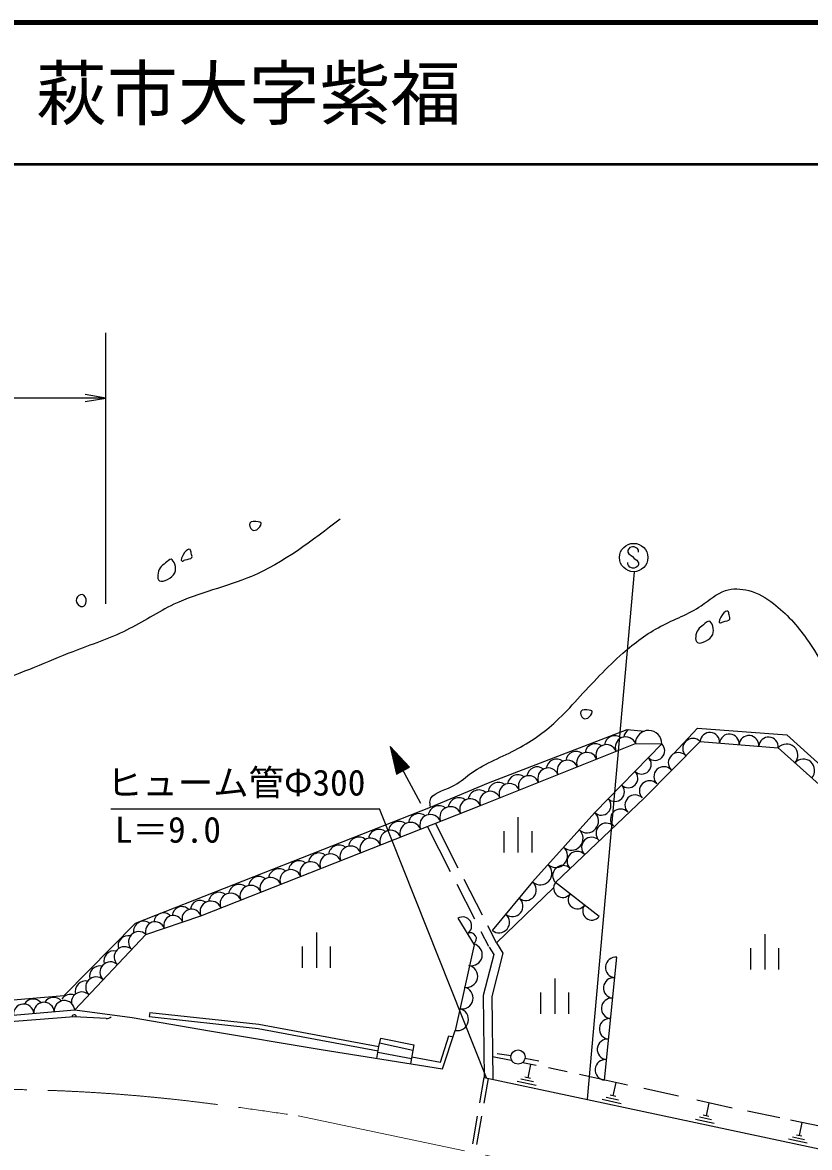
# Model space of a CAD drawing. Units: millimetres, scale not verified. Extents: x 40000 to 680000, y 20000 to 380000.
# Drawn here: x 404067 to 459597, y 300642 to 380000 of the extents above; entities that cross this region are included whole.
import ezdxf
from ezdxf.enums import TextEntityAlignment as Align

# ---------------------------------------------------------------- set-up
doc = ezdxf.new("R2010")
doc.units = ezdxf.units.MM
doc.header["$LTSCALE"] = 1000
doc.linetypes.add('CHAIN', pattern=[18.5, 12, -1.5, 3.5, -1.5])
for name, color, linetype, lineweight in [('M-BGD', 7, 'Continuous', 25), ('M-BMK', 2, 'CHAIN', 13), ('M-STR-STR3', 7, 'Continuous', 25), ('M-STR-STRC', 7, 'Continuous', 25), ('M-TTL', 2, 'Continuous', 140), ('M-TTL-LINE', 7, 'Continuous', 50)]:
    doc.layers.add(name, color=color, linetype=linetype, lineweight=lineweight)
doc.layers.add('M-TTL-TXT', color=7, linetype='Continuous')
doc.styles.add('ＭＳ ゴシック', font='')
doc.styles.get('ＭＳ ゴシック').set_extended_font_data('MS Gothic')

# ---------------------------------------------------------------- blocks, each defined once
blk = doc.blocks.new('open_arrow')
at = {"color": 0, "linetype": 'Continuous', "lineweight": -2}
blk.add_lwpolyline([(7.5, 1.25), (0, 0), (7.5, -1.25)], dxfattribs=at)

msp = doc.modelspace()

# ---------------------------------------------------------------- linework, layer by layer
at = {"layer": 'M-BGD'}
for p, q in [((450031, 328427), (451683, 330226)), ((451683, 330226), (458003, 329752)), ((436941, 326358), (446729, 330124)), ((446729, 330124), (447957, 330019)), ((458003, 329752), (470574, 318330)), ((432180, 324910), (429999, 328928)), ((429999, 328928), (430466, 326983)), ((429999, 328928), (431376, 327477)), ((430011, 328877), (430035, 328890)), ((430024, 328827), (430071, 328853)), ((430036, 328777), (430106, 328815)), ((430048, 328726), (430142, 328778)), ((430060, 328676), (430178, 328740)), ((430072, 328626), (430213, 328703)), ((430084, 328575), (430249, 328665)), ((430096, 328525), (430284, 328627)), ((430108, 328475), (430320, 328590)), ((430120, 328424), (430356, 328552)), ((436379, 324760), (447309, 329145)), ((449179, 329113), (444439, 324276)), ((447309, 329145), (449179, 329113)), ((447925, 325279), (451878, 329281)), ((451878, 329281), (457393, 328842)), ((457393, 328842), (463298, 323522)), ((430132, 328374), (430391, 328515)), ((430144, 328324), (430427, 328477)), ((430156, 328273), (430463, 328440)), ((430168, 328223), (430498, 328402)), ((430181, 328173), (430534, 328365)), ((430193, 328122), (430569, 328327)), ((430205, 328072), (430605, 328289)), ((430217, 328022), (430641, 328252)), ((430229, 327971), (430676, 328214)), ((430241, 327921), (430712, 328177)), ((430253, 327871), (430748, 328139)), ((430265, 327820), (430783, 328102)), ((430277, 327770), (430819, 328064)), ((430289, 327720), (430854, 328027)), ((430301, 327669), (430890, 327989)), ((430313, 327619), (430926, 327951)), ((430326, 327569), (430961, 327914)), ((430338, 327518), (430997, 327876)), ((430350, 327468), (431033, 327839)), ((430362, 327418), (431068, 327801)), ((430374, 327367), (431104, 327764)), ((430386, 327317), (431139, 327726)), ((430398, 327267), (431175, 327689)), ((430410, 327216), (431211, 327651)), ((430422, 327166), (431246, 327614)), ((430434, 327116), (431282, 327576)), ((430446, 327065), (431318, 327538)), ((430458, 327015), (431353, 327501)), ((430466, 326983), (431376, 327477)), ((432850, 324661), (436941, 326358)), ((412043, 316477), (432850, 324661)), ((416647, 316990), (436379, 324760)), ((441677, 319325), (447925, 325279)), ((439018, 323949), (439018, 321449)), ((444439, 324276), (440054, 319375)), ((434270, 320099), (432668, 323236)), ((434812, 320358), (433203, 323509)), ((438018, 322949), (438018, 321449)), ((440018, 321449), (440018, 322949)), ((435987, 316737), (434732, 319195)), ((436514, 317026), (435227, 319544)), ((440054, 319375), (437217, 315958)), ((444752, 316933), (441677, 319325)), ((441542, 318967), (437504, 315086)), ((412778, 315668), (416647, 316990)), ((434793, 316815), (435927, 314944)), ((406998, 311363), (412043, 316477)), ((436970, 314813), (436439, 315853)), ((437504, 315086), (436898, 316273)), ((407748, 310348), (412778, 315668)), ((424803, 315814), (424803, 313314)), ((437504, 315086), (437966, 314350)), ((456444, 315692), (456444, 313192)), ((423803, 314814), (423803, 313314)), ((425803, 313314), (425803, 314814)), ((435927, 314944), (434595, 308906)), ((436996, 314767), (437320, 314250)), ((437966, 314350), (437180, 311299)), ((455444, 314692), (455444, 313192)), ((457444, 313192), (457444, 314692)), ((437320, 314250), (436579, 311371)), ((445129, 305398), (446000, 314062)), ((441619, 312570), (441619, 310070)), ((401163, 310875), (406998, 311363)), ((436579, 311371), (436649, 305583)), ((437180, 311299), (437251, 305455)), ((440619, 311570), (440619, 310070)), ((442619, 310070), (442619, 311570)), ((399107, 309606), (407748, 310348)), ((407748, 310348), (411813, 309812)), ((407713, 309860), (401298, 309371)), ((409974, 309738), (407713, 309860)), ((411813, 309812), (417270, 308862)), ((413045, 310175), (413012, 309877)), ((413012, 309877), (420704, 309040)), ((413045, 310175), (420748, 309337)), ((417270, 308862), (425149, 307544)), ((420704, 309040), (429157, 307462)), ((420748, 309337), (429212, 307757)), ((433703, 306195), (434595, 308906)), ((429212, 307757), (429348, 308362)), ((431602, 307476), (429267, 308003)), ((429348, 308362), (431669, 307894)), ((433560, 306665), (434145, 308518)), ((434145, 308518), (434443, 308445)), ((425149, 307544), (433703, 306195)), ((429057, 306928), (429212, 307757)), ((431509, 306890), (429133, 307334)), ((431669, 307894), (431455, 306549)), ((438539, 307103), (437549, 307253)), ((431532, 307036), (433560, 306665)), ((438557, 306771), (437232, 307034)), ((440300, 306426), (439364, 306611)), ((439519, 306933), (440499, 306753)), ((439919, 306503), (439719, 305563)), ((436341, 303800), (436649, 305583)), ((436649, 305583), (468858, 298731)), ((439919, 305513), (439519, 305603)), ((441715, 306145), (441182, 306251)), ((442506, 305972), (441715, 306145)), ((446757, 305042), (443358, 305785)), ((436641, 303776), (436943, 305520)), ((440309, 305013), (438959, 305293)), ((440119, 305263), (439239, 305453)), ((445929, 305223), (445729, 304283)), ((450364, 304253), (447896, 304793)), ((446319, 303733), (444969, 304023)), ((446129, 303983), (445249, 304173)), ((445929, 304233), (445529, 304323)), ((454136, 303428), (451648, 303972)), ((452489, 303793), (452299, 302873)), ((457496, 302728), (455212, 303199)), ((435841, 300907), (436178, 302856)), ((436136, 300850), (436483, 302860)), ((452869, 302343), (451549, 302623)), ((452679, 302593), (451829, 302773)), ((452489, 302833), (452099, 302913)), ((461104, 301982), (458247, 302572)), ((459059, 302403), (458869, 301483)), ((459439, 300943), (458119, 301223)), ((459249, 301193), (458399, 301373)), ((459059, 301433), (458669, 301523))]:
    msp.add_line(p, q, dxfattribs=at)
msp.add_circle((439029, 307023), 500, dxfattribs=at)
for centre, radius, start, end in [((445855, 328945), 736, 52.73925, 172.10313), ((446626, 328871), 736, 21.85967, 201.85967), ((447221, 329493), 736, 122.04446, 172.10313), ((448244, 329129), 935, 359.01224, 179.01224), ((451368, 328784), 713, 44.30638, 224.30638), ((452567, 329226), 692, 355.44623, 175.44623), ((453946, 329117), 692, 355.44623, 175.44623), ((455325, 329007), 692, 355.44623, 175.44623), ((456704, 328897), 692, 355.44623, 175.44623), ((443123, 327849), 736, 52.73925, 172.10313), ((444489, 328397), 736, 52.73925, 172.10313), ((445259, 328323), 736, 21.85967, 201.85967), ((448705, 328629), 677, 225.57873, 45.57873), ((457983, 328310), 795, 317.98664, 137.98664), ((441756, 327301), 736, 52.73925, 172.10313), ((442527, 327226), 736, 21.85967, 201.85967), ((443893, 327774), 736, 21.85967, 201.85967), ((447757, 327662), 677, 225.57873, 45.57873), ((450348, 327788), 713, 44.30638, 224.30638), ((459165, 327246), 795, 317.98664, 137.98664), ((440390, 326753), 736, 52.73925, 172.10313), ((441161, 326678), 736, 21.85967, 201.85967), ((446809, 326694), 677, 225.57873, 45.57873), ((449328, 326792), 713, 44.30638, 224.30638), ((437658, 325657), 736, 52.73925, 172.10313), ((438428, 325582), 736, 21.85967, 201.85967), ((439024, 326205), 736, 52.73925, 172.10313), ((439794, 326130), 736, 21.85967, 201.85967), ((445861, 325727), 677, 225.57873, 45.57873), ((448308, 325797), 713, 44.30638, 224.30638), ((436270, 325105), 757, 51.39475, 170.9459), ((437062, 325034), 736, 21.85967, 201.85967), ((447288, 324801), 713, 44.30638, 224.30638), ((433451, 323995), 757, 52.62258, 170.9459), ((434265, 323927), 757, 21.49407, 201.49407), ((434860, 324550), 757, 52.62258, 170.9459), ((435674, 324482), 757, 21.49407, 201.49407), ((444913, 324760), 677, 225.57873, 45.57873), ((432041, 323440), 757, 52.62258, 170.9459), ((432855, 323372), 757, 21.49407, 201.49407), ((443891, 323664), 822, 228.17983, 48.17983), ((446268, 323805), 713, 44.30638, 224.30638), ((429222, 322330), 757, 52.62258, 170.9459), ((430036, 322262), 757, 21.49407, 201.49407), ((430632, 322885), 757, 52.62258, 170.9459), ((431446, 322817), 757, 21.49407, 201.49407), ((442795, 322438), 822, 228.17983, 48.17983), ((445248, 322810), 713, 44.30638, 224.30638), ((427813, 321775), 757, 52.62258, 170.9459), ((428627, 321707), 757, 21.49407, 201.49407), ((444228, 321814), 713, 44.30638, 224.30638), ((424994, 320665), 757, 52.62258, 170.9459), ((426404, 321220), 757, 52.62258, 170.9459), ((427217, 321152), 757, 21.49407, 201.49407), ((441699, 321213), 822, 228.17983, 48.17983), ((443208, 320818), 713, 44.30638, 224.30638), ((423585, 320110), 757, 52.62258, 170.9459), ((424398, 320042), 757, 21.49407, 201.49407), ((425808, 320597), 757, 21.49407, 201.49407), ((422175, 319555), 757, 52.62258, 170.9459), ((422989, 319487), 757, 21.49407, 201.49407), ((440602, 319988), 822, 228.17983, 48.17983), ((442187, 319823), 713, 44.30638, 224.30638), ((419356, 318445), 757, 52.62258, 170.9459), ((420170, 318377), 757, 21.49407, 201.49407), ((420766, 319000), 757, 52.62258, 170.9459), ((421580, 318932), 757, 21.49407, 201.49407), ((439581, 318806), 740, 230.30093, 50.30093), ((442190, 318926), 649, 142.12502, 322.12502), ((417947, 317890), 757, 52.62258, 170.9459), ((418761, 317822), 757, 21.49407, 201.49407), ((438636, 317667), 740, 230.30093, 50.30093), ((443215, 318129), 649, 142.12502, 322.12502), ((415308, 316951), 681, 43.53143, 175.4928), ((416002, 316769), 681, 18.86359, 198.86359), ((416597, 317392), 681, 53.47798, 175.4928), ((417351, 317267), 757, 21.49407, 201.49407), ((444240, 317332), 649, 142.12502, 322.12502), ((414018, 316511), 681, 43.53143, 175.4928), ((414712, 316329), 681, 18.86359, 198.86359), ((435123, 316270), 637, 301.2184, 121.2184), ((437690, 316527), 740, 230.30093, 50.30093), ((412275, 315136), 732, 46.606, 226.606), ((412628, 315874), 732, 53.83763, 188.4082), ((413422, 315888), 681, 18.86359, 198.86359), ((411539, 314849), 732, 78.6808, 195.0085), ((435673, 315364), 423, 301.2184, 121.2184), ((410533, 313785), 732, 78.6808, 195.0085), ((411269, 314072), 732, 46.606, 226.606), ((435730, 314240), 779, 257.99027, 77.99027), ((410263, 313008), 732, 46.606, 226.606), ((435405, 312716), 779, 257.99027, 77.99027), ((445927, 313340), 726, 84.26153, 264.26153), ((409257, 311944), 732, 46.606, 226.606), ((409527, 312721), 732, 78.6808, 195.0085), ((408521, 311657), 732, 78.6808, 195.0085), ((435081, 311192), 779, 257.99027, 77.99027), ((445782, 311896), 726, 84.26153, 264.26153), ((404820, 310388), 723, 40.04366, 149.04192), ((406261, 310511), 723, 40.04366, 149.04192), ((407464, 310722), 723, 68.41114, 149.04192), ((408251, 310880), 732, 46.606, 185.18722), ((445637, 310452), 726, 84.26153, 264.26153), ((404147, 310039), 723, 4.90516, 184.90516), ((405588, 310162), 723, 4.90516, 184.90516), ((407028, 310286), 723, 4.90516, 184.90516), ((434757, 309668), 779, 257.99027, 77.99027), ((407713, 309860), 150, 356.90594, 184.35698), ((410001, 310237), 500, 266.90594, 311.90594), ((445492, 309008), 726, 84.26153, 264.26153), ((445347, 307564), 726, 84.26153, 264.26153), ((445202, 306120), 726, 84.26153, 264.26153)]:
    msp.add_arc(centre, radius, start, end, dxfattribs=at)
for points, knots in [([(426489, 344975), (424494, 343435), (422498, 341895), (420222, 340932), (418449, 340181), (416505, 339781), (414756, 338958), (413611, 338419), (412550, 337699), (411416, 337136), (410198, 336531), (408896, 336108), (407620, 335618), (405789, 334914), (404009, 334072), (402154, 333492), (399224, 332576), (396106, 332313), (393044, 331822), (389470, 331248), (385973, 330364), (382415, 329848), (378801, 329324), (375125, 329181), (371483, 328785), (368173, 328425), (364891, 327856), (361614, 327267), (358164, 326647), (354720, 326005), (351289, 325293), (347262, 324457), (343252, 323524), (339294, 322408), (335192, 321251), (331144, 319897), (326995, 318916), (324318, 318283), (321598, 317805), (318948, 317094), (316172, 316349), (313473, 315348), (310749, 314361), (308310, 313476), (305850, 312602), (303309, 312235), (301660, 311997), (299977, 311971), (298298, 311931), (295658, 311868), (293029, 311768), (290403, 312083), (288473, 312315), (286545, 312770), (284633, 312691), (283161, 312629), (281699, 312250), (280230, 311931), (278063, 311461), (275883, 311123), (273701, 311020), (269673, 310830), (265641, 311440), (261554, 311779), (256210, 312223), (250771, 312205), (245763, 313753), (242179, 314862), (238816, 316773), (235135, 317853), (233335, 318381), (231459, 318710), (229821, 319523), (228383, 320236), (227128, 321322), (225873, 322408)], [0, 0, 0, 0, 1, 1, 1, 2, 2, 2, 3, 3, 3, 4, 4, 4, 5, 5, 5, 6, 6, 6, 7, 7, 7, 8, 8, 8, 9, 9, 9, 10, 10, 10, 11, 11, 11, 12, 12, 12, 13, 13, 13, 14, 14, 14, 15, 15, 15, 16, 16, 16, 17, 17, 17, 18, 18, 18, 19, 19, 19, 20, 20, 20, 21, 21, 21, 22, 22, 22, 23, 23, 23, 24, 24, 24, 25, 25, 25, 25]), ([(420706, 344301), (420566, 344175), (420399, 344133), (420274, 344214), (420131, 344307), (420042, 344563), (420102, 344689), (420174, 344841), (420464, 344802), (420706, 344775), (420776, 344768), (420843, 344761), (420878, 344732), (420971, 344657), (420853, 344433), (420706, 344301)], [0, 0, 0, 0, 1, 1, 1, 2, 2, 2, 3, 3, 3, 4, 4, 4, 5, 5, 5, 5]), ([(416018, 342262), (415973, 342149), (415737, 342162), (415544, 342089), (415455, 342056), (415375, 342004), (415328, 342003), (415200, 341999), (415310, 342363), (415501, 342607), (415635, 342779), (415810, 342891), (415889, 342823), (415938, 342781), (415950, 342670), (415975, 342564), (416003, 342445), (416046, 342330), (416018, 342262)], [0, 0, 0, 0, 1, 1, 1, 2, 2, 2, 3, 3, 3, 4, 4, 4, 5, 5, 5, 6, 6, 6, 6]), ([(414810, 341183), (414723, 340982), (414537, 340826), (414292, 340708), (414095, 340613), (413860, 340542), (413731, 340622), (413526, 340750), (413595, 341265), (413775, 341528), (413877, 341679), (414016, 341746), (414163, 341873), (414295, 341987), (414432, 342149), (414551, 342132), (414661, 342116), (414756, 341947), (414810, 341787), (414887, 341563), (414885, 341356), (414810, 341183)], [0, 0, 0, 0, 1, 1, 1, 2, 2, 2, 3, 3, 3, 4, 4, 4, 5, 5, 5, 6, 6, 6, 7, 7, 7, 7]), ([(408565, 339166), (408553, 338996), (408457, 338836), (408324, 338804), (408234, 338783), (408127, 338820), (408042, 338885), (407896, 338998), (407819, 339196), (407882, 339367), (407942, 339532), (408132, 339672), (408283, 339649), (408456, 339622), (408580, 339385), (408565, 339166)], [0, 0, 0, 0, 1, 1, 1, 2, 2, 2, 3, 3, 3, 4, 4, 4, 5, 5, 5, 5]), ([(432853, 324662), (432829, 324812), (432805, 324962), (432823, 325091), (432901, 325641), (433748, 325802), (434362, 326097), (434870, 326342), (435217, 326680), (435608, 326972), (436540, 327667), (437723, 328104), (438811, 328671), (439878, 329226), (440855, 329907), (441723, 330709), (442252, 331197), (442740, 331730), (443228, 332262), (444258, 333386), (445284, 334507), (446431, 335514), (447253, 336236), (448137, 336899), (449100, 337407), (450046, 337905), (451067, 338252), (451964, 338863), (452524, 339244), (453036, 339727), (453662, 339930), (454178, 340097), (454771, 340075), (455313, 339930), (455961, 339758), (456534, 339411), (457060, 339008), (457965, 338315), (458732, 337458), (459389, 336533), (460412, 335095), (461172, 333494), (462059, 331971), (463055, 330260), (464211, 328648), (465407, 327069), (467050, 324902), (468768, 322799), (470503, 320711), (472383, 318450), (474284, 316207), (476133, 313917), (477418, 312325), (478678, 310710), (480064, 309209), (481267, 307907), (482564, 306691), (483753, 305375), (484796, 304219), (485757, 302986), (486616, 301686), (487243, 300738), (487817, 299755), (488461, 298823), (489117, 297872), (489847, 296974), (490742, 296202), (491299, 295722), (491919, 295290), (492295, 294698), (492591, 294230), (492734, 293663), (492877, 293096)], [0, 0, 0, 0, 1, 1, 1, 2, 2, 2, 3, 3, 3, 4, 4, 4, 5, 5, 5, 6, 6, 6, 7, 7, 7, 8, 8, 8, 9, 9, 9, 10, 10, 10, 11, 11, 11, 12, 12, 12, 13, 13, 13, 14, 14, 14, 15, 15, 15, 16, 16, 16, 17, 17, 17, 18, 18, 18, 19, 19, 19, 20, 20, 20, 21, 21, 21, 22, 22, 22, 23, 23, 23, 24, 24, 24, 24]), ([(453975, 337903), (453930, 337790), (453693, 337803), (453500, 337730), (453411, 337697), (453332, 337645), (453285, 337644), (453157, 337641), (453267, 338005), (453457, 338248), (453592, 338421), (453766, 338533), (453846, 338464), (453894, 338422), (453907, 338312), (453932, 338205), (453960, 338086), (454002, 337971), (453975, 337903)], [0, 0, 0, 0, 1, 1, 1, 2, 2, 2, 3, 3, 3, 4, 4, 4, 5, 5, 5, 6, 6, 6, 6]), ([(452767, 336824), (452680, 336623), (452493, 336468), (452249, 336350), (452051, 336254), (451816, 336183), (451688, 336263), (451483, 336392), (451552, 336907), (451731, 337170), (451834, 337320), (451973, 337388), (452119, 337515), (452251, 337629), (452389, 337791), (452508, 337774), (452618, 337758), (452712, 337589), (452767, 337428), (452843, 337204), (452842, 336997), (452767, 336824)], [0, 0, 0, 0, 1, 1, 1, 2, 2, 2, 3, 3, 3, 4, 4, 4, 5, 5, 5, 6, 6, 6, 7, 7, 7, 7]), ([(444062, 331015), (443922, 330890), (443756, 330848), (443631, 330929), (443487, 331022), (443398, 331278), (443458, 331404), (443530, 331555), (443820, 331517), (444062, 331490), (444133, 331482), (444199, 331476), (444235, 331447), (444328, 331372), (444210, 331148), (444062, 331015)], [0, 0, 0, 0, 1, 1, 1, 2, 2, 2, 3, 3, 3, 4, 4, 4, 5, 5, 5, 5])]:
    msp.add_open_spline(points, degree=3, knots=knots, dxfattribs=at)
at = {"layer": 'M-BMK'}
msp.add_line((423518, 302876), (465246, 294111), dxfattribs=at)
msp.add_open_spline([(369021, 301841), (369304, 301881), (369586, 301922), (369868, 301962), (370151, 302001), (370433, 302041), (370716, 302080), (370998, 302119), (371281, 302158), (371563, 302197), (372147, 302276), (372731, 302355), (373315, 302432), (373899, 302509), (374484, 302585), (375068, 302660), (375653, 302735), (376237, 302808), (376822, 302881), (380495, 303334), (384175, 303740), (387863, 304064), (392211, 304446), (396571, 304714), (400936, 304743), (405471, 304773), (410011, 304545), (414519, 304064), (417528, 303743), (420523, 303309), (423518, 302876)], degree=3, knots=[0, 0, 0, 0, 1, 1, 1, 2, 2, 2, 3, 3, 3, 4, 4, 4, 5, 5, 5, 6, 6, 6, 7, 7, 7, 8, 8, 8, 9, 9, 9, 10, 10, 10, 10], dxfattribs=at)
at = {"layer": 'M-STR-STR3'}
for p, q in [((409945, 338987), (409945, 358119)), ((409945, 353508), (273010, 353508)), ((410310, 324520), (429248, 324520)), ((436813, 305548), (429248, 324520))]:
    msp.add_line(p, q, dxfattribs=at)
at = {"layer": 'M-STR-STRC'}
for p, q in [((446909, 342957), (446785, 342773)), ((447101, 343023), (446909, 342957)), ((447222, 343020), (447101, 343023)), ((447472, 342902), (447222, 343020)), ((447535, 342770), (447472, 342902)), ((446785, 342773), (446787, 342641)), ((446787, 342641), (446851, 342512)), ((446851, 342512), (447106, 342330)), ((447106, 342330), (447235, 342199)), ((447235, 342199), (447414, 342083)), ((447414, 342083), (447541, 341883)), ((447535, 342641), (447535, 342770)), ((447217, 341260), (443902, 304040)), ((446787, 341793), (446785, 341914)), ((446827, 341690), (446787, 341793)), ((446911, 341580), (446827, 341690)), ((447098, 341519), (446911, 341580)), ((447233, 341519), (447098, 341519)), ((447333, 341548), (447233, 341519)), ((447475, 341640), (447333, 341548)), ((447535, 341772), (447475, 341640)), ((447541, 341883), (447535, 341772))]:
    msp.add_line(p, q, dxfattribs=at)
msp.add_circle((447192, 342260), 1000, dxfattribs=at)
at = {"layer": 'M-TTL'}
msp.add_line((680000, 380000), (40000, 380000), dxfattribs=at)
at = {"layer": 'M-TTL-LINE'}
msp.add_line((40000, 370000), (680000, 370000), dxfattribs=at)

# ---------------------------------------------------------------- block references
at = {"layer": 'M-STR-STR3', "xscale": 193, "yscale": 193, "rotation": 180}
msp.add_blockref('open_arrow', (409945, 353508), dxfattribs=at)

# ---------------------------------------------------------------- texts
at = {"layer": 'M-STR-STR3', "style": 'ＭＳ ゴシック'}
for s, p in [('ヒューム管Φ300', (410019, 327300)), ('L＝9.0', (410588, 323977))]:
    msp.add_text(s, height=1833, dxfattribs=at).set_placement(p, align=Align.TOP_LEFT)
at = {"layer": 'M-TTL-TXT', "style": 'ＭＳ ゴシック'}
msp.add_text('萩市大字紫福', height=3666, dxfattribs=at).set_placement((405024, 375000), align=Align.MIDDLE_LEFT)

doc.saveas('drawing.dxf')
